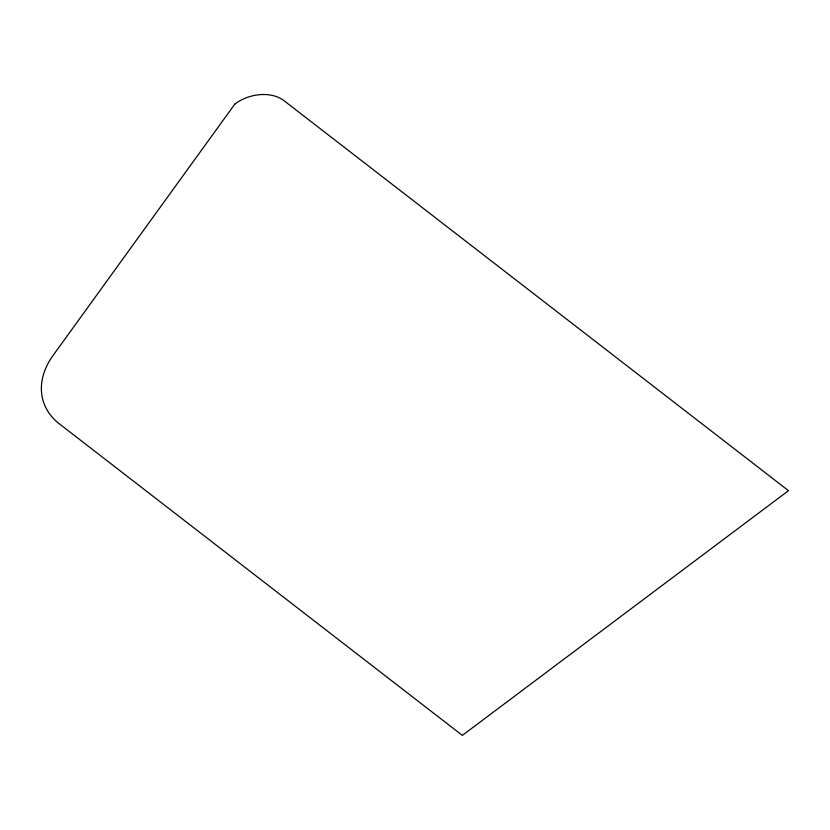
<?xml version="1.0" encoding="UTF-8"?>
<svg xmlns="http://www.w3.org/2000/svg" width="830" height="830" viewBox="0 0 830 830"><rect width="100%" height="100%" fill="white"/><g stroke="black" fill="none" stroke-linecap="round" stroke-linejoin="round"><path stroke-width="1.25" d="M234.838 104.072L53.099 355.416A83.405 59.283 -17.6 0 0 59.459 423.923L462.341 735.38L788.5 490.686L283.953 100.638A35.742 25.408 -17.6 0 0 234.838 104.072"/></g></svg>
